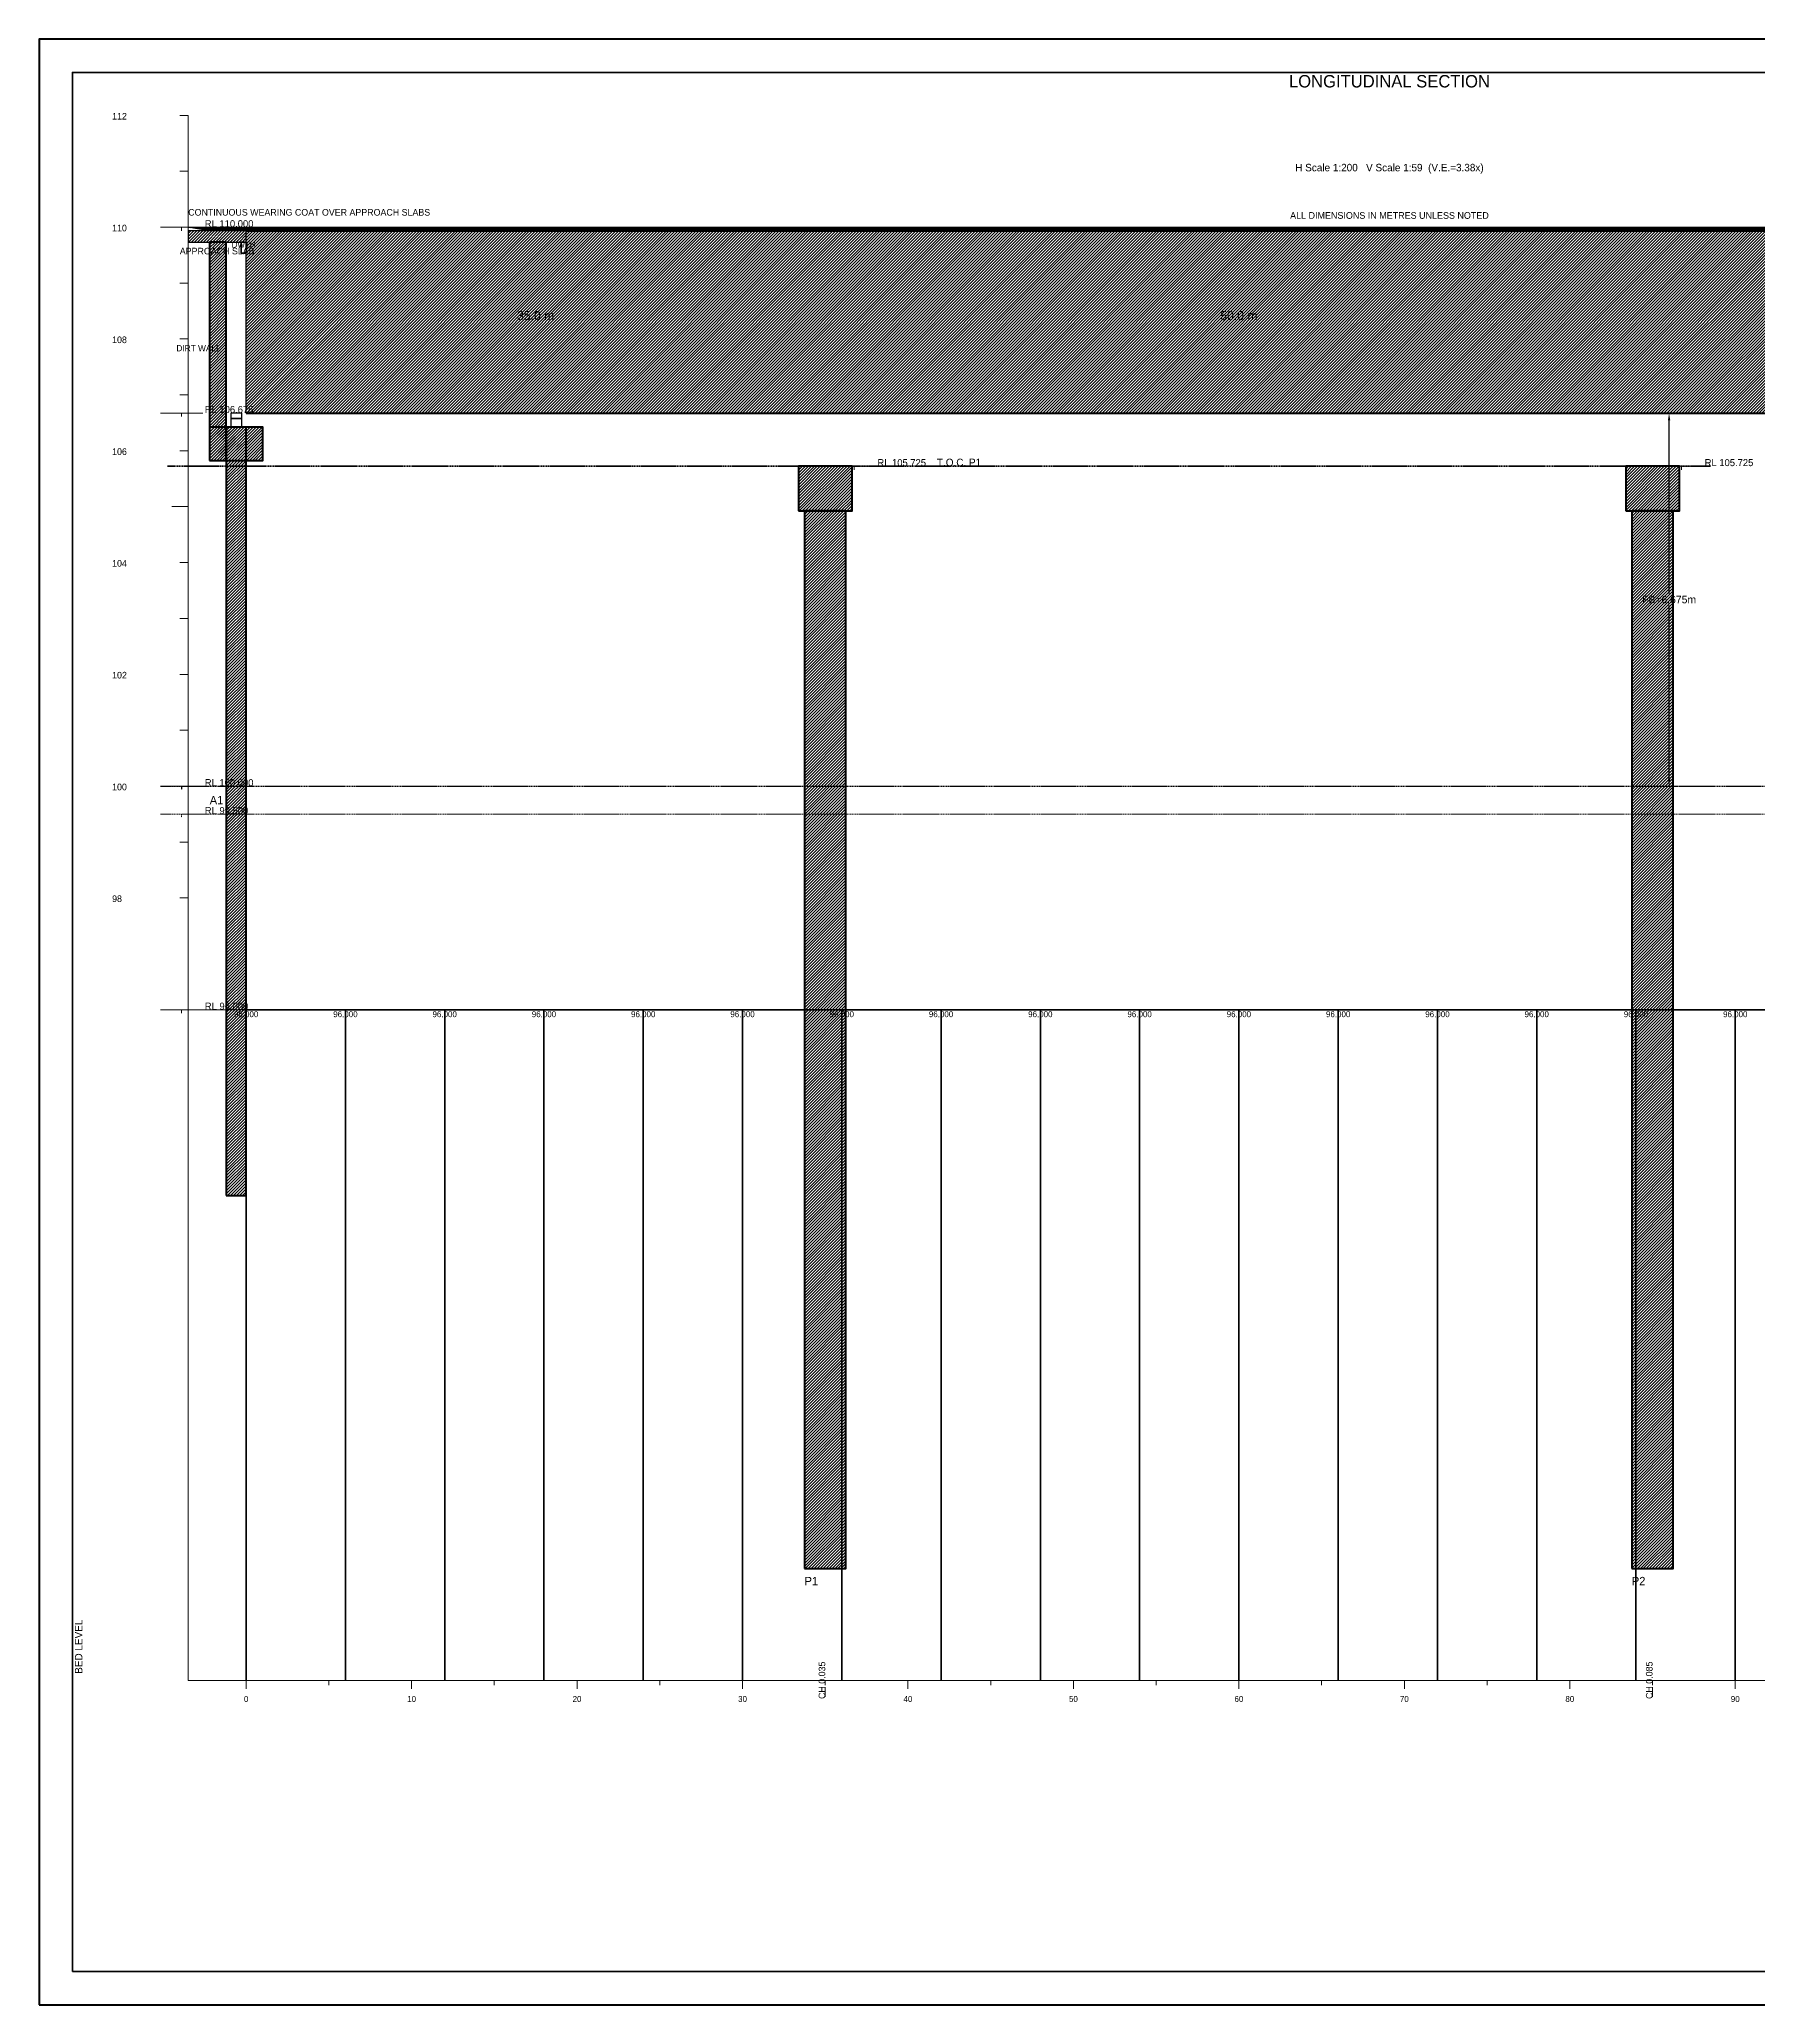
# Model space of a CAD drawing. Header units: metres. Extents: x 0 to 841, y 0 to 594.
# Drawn here: x 0 to 520, y 0 to 594 of the extents above; entities that cross this region are included whole.
import ezdxf
from ezdxf.enums import TextEntityAlignment as Align

# ---------------------------------------------------------------- set-up
doc = ezdxf.new("R2010")
doc.units = ezdxf.units.M
doc.linetypes.add('DASHED', pattern=[0.5, 0.375, -0.125])
doc.linetypes.add('DASHED2', pattern=[0.25, 0.1875, -0.0625])
for name, color, linetype, lineweight in [('ABUT-PROF', 4, 'Continuous', 50), ('BORDER-INNER', 7, 'Continuous', 35), ('BORDER-OUTER', 7, 'Continuous', 70), ('CIVIL-CHAINAGE', 7, 'Continuous', 18), ('CIVIL-GROUND', 3, 'Continuous', 35), ('CIVIL-HFL', 5, 'DASHED', 25), ('CIVIL-LWL', 4, 'DASHED', 18), ('CIVIL-ROAD', 7, 'Continuous', 25), ('CIVIL-SCOUR', 1, 'DASHED2', 18), ('DIM-CHAINAGE', 3, 'Continuous', 18), ('DIM-LEVEL', 3, 'Continuous', 18), ('DIM-LINEAR', 3, 'Continuous', 18), ('STRUC-HATCHING', 8, 'Continuous', 18), ('STRUC-SECTION', 2, 'Continuous', 35), ('SUB-ABUT', 3, 'Continuous', 35), ('SUB-BEARING', 5, 'Continuous', 25), ('SUB-DIRT-WALL', 3, 'Continuous', 35), ('SUB-PIER', 2, 'Continuous', 35), ('SUPER-DECK', 2, 'Continuous', 50), ('SUPER-WEARING', 8, 'Continuous', 25), ('TEXT-GENERAL', 7, 'Continuous', 18), ('TEXT-HEADER', 7, 'Continuous', 25), ('TEXT-LEVEL', 5, 'Continuous', 18), ('TEXT-SPEC', 7, 'Continuous', 13)]:
    doc.layers.add(name, color=color, linetype=linetype, lineweight=lineweight)
doc.styles.add('BRIDGE_STD', font='Arial.ttf')
doc.dimstyles.new('pmb100', dxfattribs={"dimtxt": 2.5, "dimasz": 0.9375, "dimexe": 2.5, "dimexo": 2.5, "dimtad": 0, "dimtih": 1, "dimdec": 0, "dimtxsty": 'BRIDGE_STD', "dimcen": 2.5, "dimazin": 3, "dimtfac": 1, "dimtmove": 0, "dimatfit": 3})

msp = doc.modelspace()

# ---------------------------------------------------------------- hatches: boundary and pattern name
at = {"layer": 'STRUC-HATCHING'}
h = msp.add_hatch(dxfattribs=at)
h.set_pattern_fill('ANSI31', scale=0.2)
h.paths.add_polyline_path([(45, 532.74), (62.5, 532.74), (62.5, 536.12), (45, 536.12)])
h = msp.add_hatch(dxfattribs=at)
h.set_pattern_fill('ANSI31', scale=0.2)
h.paths.add_polyline_path([(62.5, 481.05), (662.5, 481.05), (662.5, 536.12), (62.5, 536.12)])
h = msp.add_hatch(dxfattribs=at)
h.set_pattern_fill('ANSI31', scale=0.2)
h.paths.add_polyline_path([(51.43, 466.69), (56.5, 466.69), (56.5, 532.74), (51.43, 532.74)])
h = msp.add_hatch(dxfattribs=at)
h.set_pattern_fill('ANSI31', scale=0.2)
h.paths.add_polyline_path([(51.43, 466.69), (67.57, 466.69), (67.57, 476.82), (51.43, 476.82)])
h = msp.add_hatch(dxfattribs=at)
h.set_pattern_fill('ANSI31', scale=0.2)
h.paths.add_polyline_path([(56.5, 244.55), (62.5, 244.55), (62.5, 476.82), (56.5, 476.82)])
h = msp.add_hatch(dxfattribs=at)
h.set_pattern_fill('ANSI31', scale=0.2)
h.paths.add_polyline_path([(229.38, 451.48), (245.62, 451.48), (245.62, 465), (229.38, 465)])
h = msp.add_hatch(dxfattribs=at)
h.set_pattern_fill('ANSI31', scale=0.2)
h.paths.add_polyline_path([(479.38, 451.48), (495.62, 451.48), (495.62, 465), (479.38, 465)])
h = msp.add_hatch(dxfattribs=at)
h.set_pattern_fill('ANSI31', scale=0.2)
h.paths.add_polyline_path([(231.25, 131.79), (243.75, 131.79), (243.75, 451.48), (231.25, 451.48)])
h = msp.add_hatch(dxfattribs=at)
h.set_pattern_fill('ANSI31', scale=0.2)
h.paths.add_polyline_path([(481.25, 131.79), (493.75, 131.79), (493.75, 451.48), (481.25, 451.48)])
at = {"layer": 'SUPER-WEARING'}
h = msp.add_hatch(dxfattribs=at)
h.set_pattern_fill('SOLID')
h.paths.add_polyline_path([(45, 537.21), (680, 537.21), (673.5, 536.12), (51.5, 536.12)])

# ---------------------------------------------------------------- linework, layer by layer
at = {"layer": 'ABUT-PROF', "lineweight": 35}
msp.add_lwpolyline([(61, 529.36), (62.5, 529.36), (62.5, 532.74), (61, 532.74), (61, 529.36)], dxfattribs=at)
at = {"layer": 'BORDER-INNER'}
msp.add_lwpolyline([(10, 10), (831, 10), (831, 584), (10, 584), (10, 10)], dxfattribs=at)
at = {"layer": 'BORDER-OUTER'}
msp.add_lwpolyline([(0, 0), (841, 0), (841, 594), (0, 594), (0, 0)], dxfattribs=at)
at = {"layer": 'CIVIL-CHAINAGE'}
for p, q in [((45, 98), (662.5, 98)), ((62.5, 98), (62.5, 95.5)), ((87.5, 98), (87.5, 96.62)), ((112.5, 98), (112.5, 95.5)), ((137.5, 98), (137.5, 96.62)), ((162.5, 98), (162.5, 95.5)), ((187.5, 98), (187.5, 96.62)), ((212.5, 98), (212.5, 95.5)), ((237.5, 98), (237.5, 96.62)), ((237.5, 96), (237.5, 93)), ((262.5, 98), (262.5, 95.5)), ((287.5, 98), (287.5, 96.62)), ((312.5, 98), (312.5, 95.5)), ((337.5, 98), (337.5, 96.62)), ((362.5, 98), (362.5, 95.5)), ((387.5, 98), (387.5, 96.62)), ((412.5, 98), (412.5, 95.5)), ((437.5, 98), (437.5, 96.62)), ((462.5, 98), (462.5, 95.5)), ((487.5, 98), (487.5, 96.62)), ((487.5, 96), (487.5, 93)), ((512.5, 98), (512.5, 95.5))]:
    msp.add_line(p, q, dxfattribs=at)
at = {"layer": 'CIVIL-GROUND', "color": 3}
for p, q in [((61.25, 300.71), (63.75, 300.71)), ((91.25, 300.71), (93.75, 300.71)), ((121.25, 300.71), (123.75, 300.71)), ((151.25, 300.71), (153.75, 300.71)), ((181.25, 300.71), (183.75, 300.71)), ((211.25, 300.71), (213.75, 300.71)), ((241.25, 300.71), (243.75, 300.71)), ((271.25, 300.71), (273.75, 300.71)), ((301.25, 300.71), (303.75, 300.71)), ((331.25, 300.71), (333.75, 300.71)), ((361.25, 300.71), (363.75, 300.71)), ((391.25, 300.71), (393.75, 300.71)), ((421.25, 300.71), (423.75, 300.71)), ((451.25, 300.71), (453.75, 300.71)), ((481.25, 300.71), (483.75, 300.71)), ((511.25, 300.71), (513.75, 300.71))]:
    msp.add_line(p, q, dxfattribs=at)
at = {"layer": 'CIVIL-GROUND', "color": 8, "linetype": 'DASHED2'}
for p, q in [((62.5, 300.71), (62.5, 98)), ((92.5, 300.71), (92.5, 98)), ((122.5, 300.71), (122.5, 98)), ((152.5, 300.71), (152.5, 98)), ((182.5, 300.71), (182.5, 98)), ((212.5, 300.71), (212.5, 98)), ((242.5, 300.71), (242.5, 98)), ((272.5, 300.71), (272.5, 98)), ((302.5, 300.71), (302.5, 98)), ((332.5, 300.71), (332.5, 98)), ((362.5, 300.71), (362.5, 98)), ((392.5, 300.71), (392.5, 98)), ((422.5, 300.71), (422.5, 98)), ((452.5, 300.71), (452.5, 98)), ((482.5, 300.71), (482.5, 98)), ((512.5, 300.71), (512.5, 98))]:
    msp.add_line(p, q, dxfattribs=at)
at = {"layer": 'CIVIL-GROUND', "color": 3}
msp.add_lwpolyline([(62.5, 300.71), (92.5, 300.71), (122.5, 300.71), (152.5, 300.71), (182.5, 300.71), (212.5, 300.71), (242.5, 300.71), (272.5, 300.71), (302.5, 300.71), (332.5, 300.71), (362.5, 300.71), (392.5, 300.71), (422.5, 300.71), (452.5, 300.71), (482.5, 300.71), (512.5, 300.71), (542.5, 300.71), (572.5, 300.71), (602.5, 300.71), (632.5, 300.71), (662.5, 300.71)], dxfattribs=at)
at = {"layer": 'CIVIL-HFL'}
for p, q in [((36.62, 368.29), (49.38, 368.29)), ((43, 368.29), (43, 367.22))]:
    msp.add_line(p, q, dxfattribs=at)
at = {"layer": 'CIVIL-HFL', "color": 5}
msp.add_line((45, 368.29), (662.5, 368.29), dxfattribs=at)
at = {"layer": 'CIVIL-LWL'}
for p, q in [((36.62, 359.84), (49.38, 359.84)), ((43, 359.84), (43, 358.78))]:
    msp.add_line(p, q, dxfattribs=at)
at = {"layer": 'CIVIL-LWL', "color": 4}
msp.add_line((45, 359.84), (662.5, 359.84), dxfattribs=at)
at = {"layer": 'CIVIL-ROAD', "lineweight": 25}
msp.add_lwpolyline([(45, 532.74), (62.5, 532.74), (62.5, 536.12), (45, 536.12), (45, 532.74)], dxfattribs=at)
at = {"layer": 'CIVIL-SCOUR'}
for p, q in [((36.62, 300.71), (49.38, 300.71)), ((43, 300.71), (43, 299.65))]:
    msp.add_line(p, q, dxfattribs=at)
at = {"layer": 'CIVIL-SCOUR', "color": 1}
msp.add_line((45, 300.71), (662.5, 300.71), dxfattribs=at)
at = {"layer": 'DIM-LEVEL'}
for p, q in [((42.5, 571), (45, 571)), ((45, 98), (45, 571)), ((42.5, 554.11), (45, 554.11)), ((36.62, 537.21), (49.38, 537.21)), ((40, 537.21), (45, 537.21)), ((43, 537.21), (43, 536.15)), ((42.5, 520.32), (45, 520.32)), ((42.5, 503.43), (45, 503.43)), ((42.5, 486.54), (45, 486.54)), ((36.62, 481.05), (49.38, 481.05)), ((43, 481.05), (43, 479.98)), ((42.5, 469.64), (45, 469.64)), ((239.88, 465), (252.62, 465)), ((246.25, 465), (246.25, 463.93)), ((489.88, 465), (502.62, 465)), ((496.25, 465), (496.25, 463.93)), ((40, 452.75), (45, 452.75)), ((42.5, 435.86), (45, 435.86)), ((42.5, 418.96), (45, 418.96)), ((42.5, 402.07), (45, 402.07)), ((42.5, 385.18), (45, 385.18)), ((40, 368.29), (45, 368.29)), ((42.5, 351.39), (45, 351.39)), ((42.5, 334.5), (45, 334.5))]:
    msp.add_line(p, q, dxfattribs=at)
at = {"layer": 'STRUC-SECTION', "color": 8, "linetype": 'DASHED'}
for p in [(255, 465), (505, 465)]:
    msp.add_line(p, (38.75, 465), dxfattribs=at)
at = {"layer": 'SUB-ABUT', "lineweight": 40}
for points in [[(51.43, 466.69), (67.57, 466.69), (67.57, 476.82), (51.43, 476.82), (51.43, 466.69)], [(56.5, 244.55), (62.5, 244.55), (62.5, 476.82), (56.5, 476.82), (56.5, 244.55)]]:
    msp.add_lwpolyline(points, dxfattribs=at)
at = {"layer": 'SUB-ABUT', "lineweight": 30}
msp.add_lwpolyline([(57.85, 476.82), (61.15, 476.82), (61.15, 479.36), (57.85, 479.36), (57.85, 476.82)], dxfattribs=at)
at = {"layer": 'SUB-BEARING', "lineweight": 30}
msp.add_lwpolyline([(57.85, 479.36), (61.15, 479.36), (61.15, 481.05), (57.85, 481.05), (57.85, 479.36)], dxfattribs=at)
at = {"layer": 'SUB-DIRT-WALL', "lineweight": 40}
msp.add_lwpolyline([(51.43, 466.69), (56.5, 466.69), (56.5, 532.74), (51.43, 532.74), (51.43, 466.69)], dxfattribs=at)
at = {"layer": 'SUB-PIER', "lineweight": 40}
for points in [[(229.38, 451.48), (245.62, 451.48), (245.62, 465), (229.38, 465), (229.38, 451.48)], [(479.38, 451.48), (495.62, 451.48), (495.62, 465), (479.38, 465), (479.38, 451.48)], [(231.25, 131.79), (243.75, 131.79), (243.75, 451.48), (231.25, 451.48), (231.25, 131.79)], [(481.25, 131.79), (493.75, 131.79), (493.75, 451.48), (481.25, 451.48), (481.25, 131.79)]]:
    msp.add_lwpolyline(points, dxfattribs=at)
at = {"layer": 'SUPER-DECK'}
for p, q in [((62.5, 536.12), (662.5, 536.12)), ((62.5, 481.05), (662.5, 481.05))]:
    msp.add_line(p, q, dxfattribs=at)
at = {"layer": 'SUPER-DECK', "lineweight": 25}
msp.add_line((62.5, 481.05), (62.5, 536.12), dxfattribs=at)
at = {"layer": 'SUPER-WEARING', "lineweight": 25}
msp.add_lwpolyline([(45, 537.21), (680, 537.21), (673.5, 536.12), (51.5, 536.12), (45, 537.21)], dxfattribs=at)

# ---------------------------------------------------------------- texts
at = {"layer": 'DIM-CHAINAGE'}
for s, p in [('CH 0.035', (237.5, 92.4)), ('CH 0.085', (487.5, 92.4))]:
    msp.add_text(s, height=2, rotation=90, dxfattribs=at).set_placement(p)
at = {"layer": 'TEXT-GENERAL'}
for s, p in [('35.0 m', (150, 509.13)), ('50.0 m', (362.5, 509.13))]:
    msp.add_text(s, height=2.75, dxfattribs=at).set_placement(p, align=Align.CENTER)
for s, p in [('A1', (51.5, 362.8)), ('P1', (231.25, 126.79)), ('P2', (481.25, 126.79))]:
    msp.add_text(s, height=2.5, dxfattribs=at).set_placement(p)
at = {"layer": 'TEXT-HEADER'}
msp.add_text('LONGITUDINAL SECTION', height=3.75, dxfattribs=at).set_placement((408, 579.45), align=Align.CENTER)
msp.add_text('T.O.C. P1', height=2.25, dxfattribs=at).set_placement((271.25, 465))
at = {"layer": 'TEXT-LEVEL'}
for s, height, p in [('112', 2, (22, 569.75)), ('110', 2, (22, 535.96)), ('RL 110.000', 2.125, (50.01, 537.21)), ('108', 2, (22, 502.18)), ('RL 106.675', 2.125, (50.01, 481.05)), ('106', 2, (22, 468.39)), ('RL 105.725', 2.125, (253.26, 465)), ('RL 105.725', 2.125, (503.26, 465)), ('104', 2, (22, 434.61)), ('102', 2, (22, 400.82)), ('100', 2, (22, 367.04)), ('RL 100.000', 2.125, (50.01, 368.29)), ('RL 99.500', 2.125, (50.01, 359.84)), ('98', 2, (22, 333.25)), ('RL 96.000', 2.125, (50.01, 300.71))]:
    msp.add_text(s, height=height, dxfattribs=at).set_placement(p)
at = {"layer": 'TEXT-LEVEL', "color": 8}
for p in [(62.5, 298.46), (92.5, 298.46), (122.5, 298.46), (152.5, 298.46), (182.5, 298.46), (212.5, 298.46), (242.5, 298.46), (272.5, 298.46), (302.5, 298.46), (332.5, 298.46), (362.5, 298.46), (392.5, 298.46), (422.5, 298.46), (452.5, 298.46), (482.5, 298.46), (512.5, 298.46)]:
    msp.add_text('96.000', height=1.8, dxfattribs=at).set_placement(p, align=Align.CENTER)
at = {"layer": 'TEXT-LEVEL'}
msp.add_text('BED LEVEL', height=2.25, rotation=90, dxfattribs=at).set_placement((13, 100))
for s, p in [('0', (62.5, 91.5)), ('10', (112.5, 91.5)), ('20', (162.5, 91.5)), ('30', (212.5, 91.5)), ('40', (262.5, 91.5)), ('50', (312.5, 91.5)), ('60', (362.5, 91.5)), ('70', (412.5, 91.5)), ('80', (462.5, 91.5)), ('90', (512.5, 91.5))]:
    msp.add_text(s, height=1.8, dxfattribs=at).set_placement(p, align=Align.CENTER)
at = {"layer": 'TEXT-SPEC'}
for s, height, p in [('H Scale 1:200   V Scale 1:59  (V.E.=3.38x)', 2.25, (408, 554.11)), ('APPROACH SLAB', 2, (53.75, 528.99))]:
    msp.add_text(s, height=height, dxfattribs=at).set_placement(p, align=Align.CENTER)
at = {"layer": 'TEXT-SPEC', "color": 8}
msp.add_text('CONTINUOUS WEARING COAT OVER APPROACH SLABS', height=2, dxfattribs=at).set_placement((45, 540.71))
msp.add_text('ALL DIMENSIONS IN METRES UNLESS NOTED', height=2.025, dxfattribs=at).set_placement((408, 539.75), align=Align.CENTER)
at = {"layer": 'TEXT-SPEC', "color": 4}
msp.add_text('DWTH', height=1.8, dxfattribs=at).set_placement((61.75, 531.05), align=Align.CENTER)
at = {"layer": 'TEXT-SPEC'}
msp.add_text('DIRT WALL', height=1.875, dxfattribs=at).set_placement((41.43, 499.71))

# ---------------------------------------------------------------- dimensions: what is measured, and where the dimension line sits
at = {"layer": 'DIM-LINEAR'}
msp.add_linear_dim(base=(492.5, 368.29), p1=(482.5, 368.29), p2=(482.5, 481.05), angle=90, text='FB=6.675m', dimstyle='pmb100', override={"dimtxt": 2.25, "dimasz": 2.25, "dimgap": 0.9, "dimclrt": 3}, dxfattribs=at).render()

doc.saveas('drawing.dxf')
